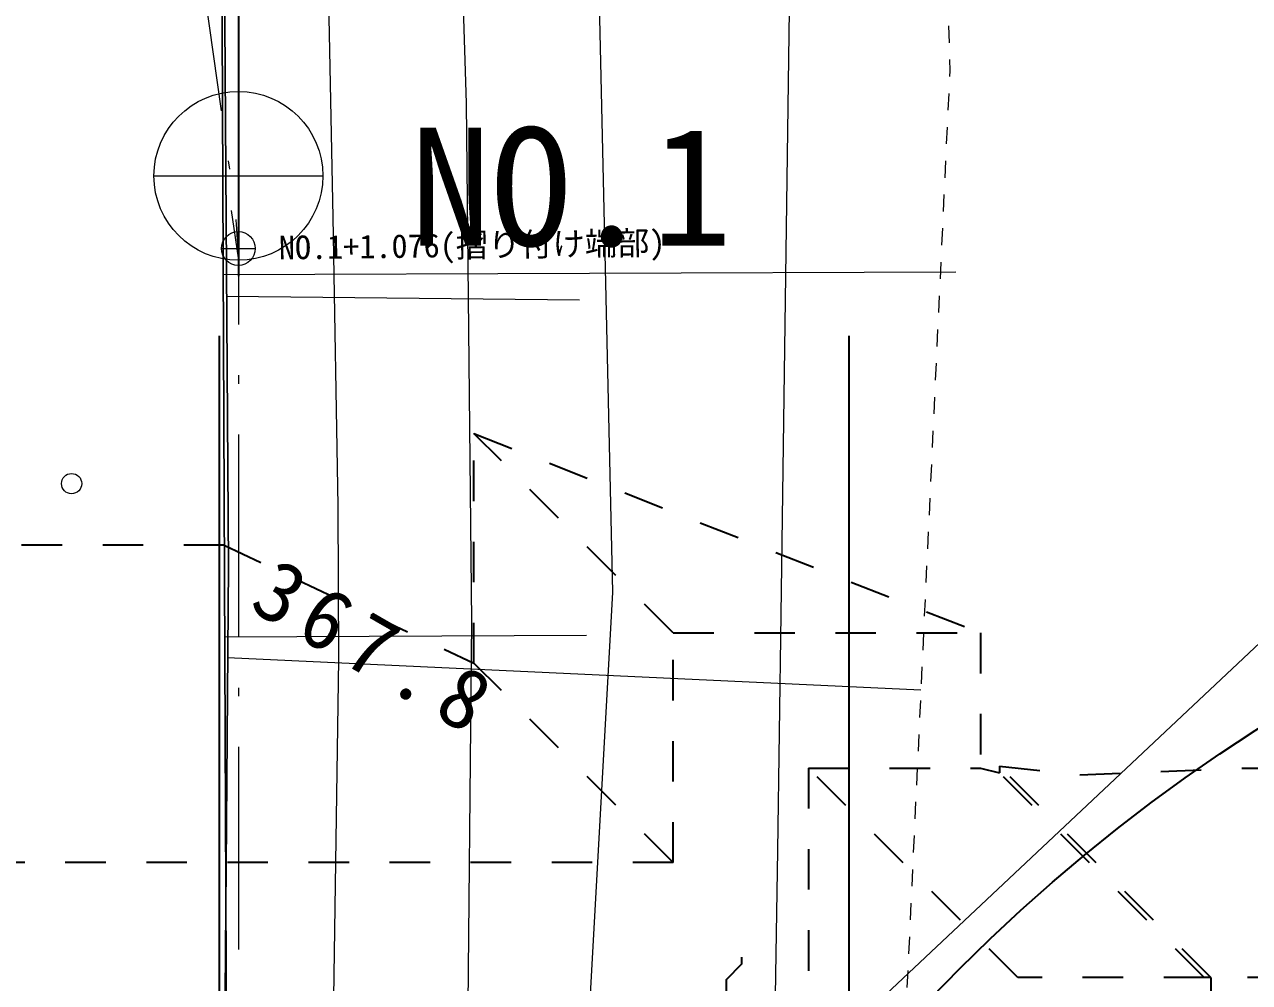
# Model space of a CAD drawing. Header units: millimetres. Extents: x -2078669 to -1085629, y -5987148 to 310365.
# Drawn here: x -1704718 to -1686585, y -3426128 to -3411946 of the extents above; entities that cross this region are included whole.
import ezdxf

# ---------------------------------------------------------------- set-up
doc = ezdxf.new("R2010")
doc.units = ezdxf.units.MM
doc.header["$LTSCALE"] = 500
for name, pattern in [('561019', [1, 0.5, -0.5]), ('SXF_一点短鎖線', [9.25, 6, -1.5, 0.25, -1.5]), ('SXF_跳び破線', [12, 6, -6])]:
    doc.linetypes.add(name, pattern=pattern)
doc.layers.get('Defpoints').update_dxf_attribs({"color": 153})
for name, color, linetype, lineweight in [('D-BGD', 7, 'Continuous', 13), ('D-BMK', 2, 'SXF_一点短鎖線', 13), ('D-BMK-HTXT', 7, 'Continuous', 13), ('D-BMK-OTRS', 7, 'Continuous', 13), ('D-BYP-STR4', 6, 'Continuous', 25), ('D-BYP-STR8', 5, 'Continuous', 25), ('D-BYP-STRA', 1, 'Continuous', 25), ('D-BYP-STRC', 1, 'Continuous', 13), ('●予備設計_LP横断', 7, 'Continuous', 13)]:
    doc.layers.add(name, color=color, linetype=linetype, lineweight=lineweight)
doc.styles.add('MS ゴシック', font='MS Gothic.ttf')
doc.styles.add('ＭＳ ゴシック', font='MS Gothic.ttf')
doc.dimstyles.new('DIM-500-F', dxfattribs={"dimscale": 500, "dimtxt": 3.5, "dimasz": 2.5, "dimexe": 0, "dimexo": 2, "dimgap": 0.8, "dimtad": 1, "dimdec": 0, "dimzin": 0, "dimdsep": 46, "dimtxsty": 'MS ゴシック', "dimblk": 'OPEN', "dimcen": 0.1, "dimclrd": 256, "dimclre": 256, "dimclrt": 256, "dimaunit": 1, "dimadec": 4, "dimazin": 0, "dimtfac": 1, "dimtdec": 0, "dimtmove": 2, "dimatfit": 3, "dimldrblk": 'OPEN', "dimfxl": 1, "dimtolj": 1, "dimtzin": 0, "dimlwd": -1, "dimlwe": -1, "dimarcsym": 2})

# ---------------------------------------------------------------- blocks, each defined once
blk = doc.blocks.new('M7312')
at = {"layer": '●予備設計_LP横断', "linetype": 'Continuous', "lineweight": 20}
blk.add_circle((0, -0.001), 0.15, dxfattribs=at)
blk = doc.blocks.new('河川平面')
at = {"layer": 'D-BGD', "linetype": 'Continuous'}
for p, q in [((1609189, -2766148), (1620033, -2766106)), ((1609238, -2766470), (1614464, -2766521)), ((1609209, -2771511), (1614564, -2771486)), ((1609254, -2771817), (1619516, -2772295))]:
    blk.add_line(p, q, dxfattribs=at)
at = {"layer": 'D-BGD', "linetype": 'Continuous', "flags": 128}
for points in [[(1615082, -2805064), (1614196, -2802555), (1611544, -2797523), (1610785, -2796134), (1609990, -2794678), (1609448, -2793437), (1609275, -2792488), (1609120, -2789483), (1609265, -2770458), (1609158, -2754356), (1608991, -2733247), (1608817, -2713807), (1608555, -2699081), (1609014, -2666342), (1609021, -2620514)], [(1608555, -2699081), (1608817, -2713807), (1608991, -2733247), (1609158, -2754356), (1609265, -2770458), (1609120, -2789483)]]:
    blk.add_lwpolyline(points, dxfattribs=at)
for points, elevation in [([(1610013, -2620514), (1610004, -2655012), (1609981, -2662598), (1609913, -2668183), (1609452, -2691949), (1609445, -2695730), (1609534, -2701509), (1610811, -2765298), (1610885, -2769571), (1610897, -2771846), (1610716, -2783859), (1610693, -2787913), (1610772, -2789970), (1610879, -2790832), (1611484, -2792973), (1612825, -2795553), (1614449, -2798377), (1615902, -2801242), (1616987, -2804270), (1617505, -2807574)], 367000), ([(1611715, -2620514), (1611197, -2668195), (1611105, -2685482), (1611228, -2700780), (1611946, -2745632), (1612011, -2749082), (1612060, -2750532), (1612325, -2753298), (1612593, -2757485), (1612783, -2763612), (1612864, -2771282), (1612734, -2784705), (1612727, -2788483), (1612845, -2790265), (1613065, -2791226), (1613931, -2793393), (1615912, -2797217), (1616301, -2797929), (1618572, -2802762), (1619578, -2807144)], 366000), ([(1621613, -2804739), (1621190, -2802460), (1619945, -2799860), (1615503, -2792088), (1615083, -2791125), (1614669, -2789480), (1614591, -2787428), (1614424, -2780447), (1614954, -2770848), (1614660, -2757775), (1613687, -2747587), (1613373, -2737098), (1613203, -2724566), (1612724, -2704239), (1612726, -2695354), (1612599, -2678222), (1612988, -2655305), (1612966, -2630582), (1613359, -2620514)], 365000), ([(1624236, -2805489), (1624244, -2803817), (1623725, -2802293), (1620285, -2795694), (1618029, -2791812), (1617489, -2790721), (1616969, -2789309), (1616837, -2787094), (1617312, -2780196), (1617397, -2774676), (1617446, -2771179), (1617614, -2759007), (1617664, -2755279), (1617387, -2752525), (1616960, -2744706), (1616414, -2735865), (1615549, -2723449), (1615307, -2713395), (1614941, -2697350)], 364000)]:
    blk.add_lwpolyline(points, dxfattribs=dict(at, elevation=elevation))
at = {"layer": 'D-BGD', "linetype": '561019', "flags": 128}
blk.add_lwpolyline([(1618950, -2620514), (1618959, -2621129), (1618665, -2658302), (1618663, -2658627), (1618571, -2661701), (1617747, -2689368), (1618403, -2710987), (1619104, -2730441), (1619135, -2731637), (1619943, -2763133), (1618853, -2786511), (1619008, -2789521), (1619927, -2791602), (1625688, -2802391), (1625125, -2825293), (1624564, -2827572), (1623496, -2829911), (1618630, -2838640), (1618342, -2840170), (1618771, -2861642), (1618913, -2870692)], dxfattribs=at)
at = {"layer": 'D-BGD', "linetype": 'Continuous'}
for points in [[(1615473, -2813810, 368400), (1615503, -2805510, 368350), (1615442, -2805095, 368370), (1615373, -2804813, 368380), (1615226, -2804347, 368420), (1610224, -2794667, 368260), (1609794, -2793590, 368280), (1609534, -2792437, 368300), (1609236, -2777605, 368510), (1609158, -2758979, 368490), (1609245, -2738601, 368470), (1609119, -2714860, 368280), (1609038, -2675632, 368370), (1609172, -2662075, 368370), (1609082, -2627858, 368360), (1609044, -2620514, 368307)], [(1609119, -2714860, 368280), (1609245, -2738601, 368470), (1609158, -2758979, 368490), (1609236, -2777605, 368510), (1609534, -2792437, 368300)]]:
    blk.add_polyline3d(points, dxfattribs=at)
at = {"layer": 'D-BGD', "linetype": 'Continuous', "lineweight": 20, "xscale": 1000, "yscale": 1000, "zscale": 1000, "rotation": 330.1091246385173}
blk.add_blockref('M7312', (1606945, -2769242, 367818), dxfattribs=at)
at = {"layer": 'D-BGD', "linetype": 'Continuous', "insert": (1609538, -2771104, 367818), "char_height": 900, "attachment_point": 7, "rotation": 330.1091, "line_spacing_factor": 0.722892, "style": 'MS ゴシック'}
blk.add_mtext('\\T1.284;367.8', dxfattribs=at)
blk = doc.blocks.new('_Open')
at = {"color": 0, "linetype": 'ByBlock', "lineweight": -2}
for p, q in [((-1, 0.167), (0, 0)), ((-1, -0.167), (0, 0)), ((0, 0), (-1, 0))]:
    blk.add_line(p, q, dxfattribs=at)

msp = doc.modelspace()

# ---------------------------------------------------------------- linework, layer by layer
at = {"layer": 'D-BMK', "linetype": 'SXF_一点短鎖線', "flags": 128}
msp.add_lwpolyline([(-1701552.5, -3270013.4), (-1701552.5, -3520191.7)], dxfattribs=at)
msp.add_lwpolyline([(-1701552.5, -3270013.4), (-1701552.5, -3520191.7)], dxfattribs=at)
msp.add_lwpolyline([(-1701552.5, -3364365.2, -0.0342109), (-1701692.6, -3366410.7), (-1704459.1, -3386508.6, 0.0342109), (-1704552.5, -3387872.2), (-1704552.5, -3393230.7, 0.0353635), (-1704452.7, -3394640), (-1701652.3, -3414313.4, -0.0353635), (-1701552.5, -3415722.6)], format="xyb", dxfattribs=at)
msp.add_lwpolyline([(-1701552.5, -3364365.2, -0.0342109), (-1701692.6, -3366410.7), (-1704459.1, -3386508.6, 0.0342109), (-1704552.5, -3387872.2), (-1704552.5, -3393230.7, 0.0353635), (-1704452.7, -3394640), (-1701652.3, -3414313.4, -0.0353635), (-1701552.5, -3415722.6)], format="xyb", dxfattribs=at)
at = {"layer": 'D-BMK-HTXT', "color": 7, "linetype": 'Continuous', "lineweight": 13}
msp.add_line((-1702802.4, -3414186.7, 329066.8), (-1700302.4, -3414186.7, -329119.1), dxfattribs=at)
msp.add_circle((-1701552.4, -3414186.7, -26.2), 1250, dxfattribs=at)
at = {"layer": 'D-BMK-OTRS', "color": 7, "linetype": 'Continuous', "lineweight": 13}
for q in [(-1701652.2, -3414698.6), (-1701552.5, -3416107.1)]:
    msp.add_line((-1701552.5, -3415399.3), q, dxfattribs=at)
at = {"layer": 'D-BYP-STR4', "ltscale": 0.2}
msp.add_lwpolyline([(-1694329.5, -3426322.7), (-1694329.5, -3426082.7), (-1694099.5, -3425852.7), (-1694099.5, -3425752.7)], dxfattribs=at)
at = {"layer": 'D-BYP-STR8'}
msp.add_circle((-1672487.8, -3444303.4), 26000, dxfattribs=at)
at = {"layer": 'D-BYP-STRA'}
for p, q in [((-1701838.9, -3416552.7), (-1701838.9, -3449352.7)), ((-1692514.5, -3416552.7), (-1692514.5, -3449352.7))]:
    msp.add_line(p, q, dxfattribs=at)
at = {"layer": 'D-BYP-STRA', "linetype": 'SXF_跳び破線', "ltscale": 0.2}
for p, q in [((-1695114.5, -3420952.7), (-1698064.8, -3418002.4)), ((-1698064.8, -3421402.4), (-1698064.8, -3418002.4)), ((-1698064.8, -3418002.4), (-1690566.9, -3420952.7)), ((-1701761.1, -3419652.7), (-1705599.6, -3419652.7)), ((-1701761.1, -3419652.7), (-1698064.8, -3421402.4)), ((-1695114.5, -3424352.7), (-1695114.5, -3420952.7)), ((-1695114.5, -3420952.7), (-1690566.9, -3420952.7)), ((-1690566.9, -3420952.7), (-1690566.9, -3422952.7)), ((-1695114.5, -3424352.7), (-1698064.8, -3421402.4)), ((-1690014.5, -3426052.7), (-1693114.5, -3422952.7)), ((-1693114.5, -3422952.7), (-1693114.5, -3426352.7)), ((-1693114.5, -3422952.7), (-1690566.9, -3422952.7)), ((-1690566.9, -3422952.7), (-1690285.2, -3423023.4)), ((-1690285.2, -3422923.4), (-1690285.2, -3423023.4)), ((-1687155.9, -3426052.7), (-1690285.2, -3422923.4)), ((-1690285.2, -3422923.4), (-1689097.3, -3423052.7)), ((-1689097.3, -3423052.7), (-1686655.9, -3422952.7)), ((-1686655.9, -3422952.7), (-1684814.5, -3422952.7)), ((-1687255.9, -3426052.7), (-1690285.2, -3423023.4)), ((-1695114.5, -3424352.7), (-1720350.4, -3424352.7)), ((-1687255.9, -3426052.7), (-1690014.5, -3426052.7)), ((-1690014.5, -3429453.1), (-1690014.5, -3426052.7)), ((-1687255.9, -3432952.7), (-1687255.9, -3426052.7)), ((-1687155.9, -3426052.7), (-1687255.9, -3426052.7)), ((-1684814.5, -3426052.7), (-1687155.9, -3426052.7)), ((-1687155.9, -3426052.7), (-1687155.9, -3432952.7))]:
    msp.add_line(p, q, dxfattribs=at)
at = {"layer": 'Defpoints'}
msp.add_line((-1701552.4, -3408240.7, 369050), (-1701552.4, -3415673.7, 369050), dxfattribs=at)
at = {"layer": 'Defpoints', "linetype": 'Continuous', "lineweight": 13}
msp.add_line((-1701802.5, -3415262.3, 65818.6), (-1701302.5, -3415262.3, -65818.6), dxfattribs=at)
msp.add_circle((-1701552.5, -3415262.3, 0), 250, dxfattribs=at)

# ---------------------------------------------------------------- block references
at = {"layer": 'D-BGD'}
msp.add_blockref('河川平面', (-3310965.8, -649499.8), dxfattribs=at)

# ---------------------------------------------------------------- texts
at = {"layer": 'D-BMK-HTXT', "style": 'MS ゴシック'}
msp.add_text('NO.1  ', height=1750, dxfattribs=at).set_placement((-1699004.7, -3415220.8, -354000))
at = {"layer": 'Defpoints', "insert": (-1700952.2, -3415296.4, 0), "char_height": 350, "attachment_point": 4, "rotation": 0.77042, "style": 'ＭＳ ゴシック'}
msp.add_mtext('NO.1+1.076(摺り付け端部)', dxfattribs=at)

# ---------------------------------------------------------------- leaders
at = {"layer": 'D-BYP-STRC'}
msp.add_leader([(-1695014.5, -3429167.5), (-1683296.5, -3418145.5)], dimstyle='DIM-500-F', override={"dimgap": 0.8, "dimtad": 0}, dxfattribs=at)

doc.saveas('drawing.dxf')
